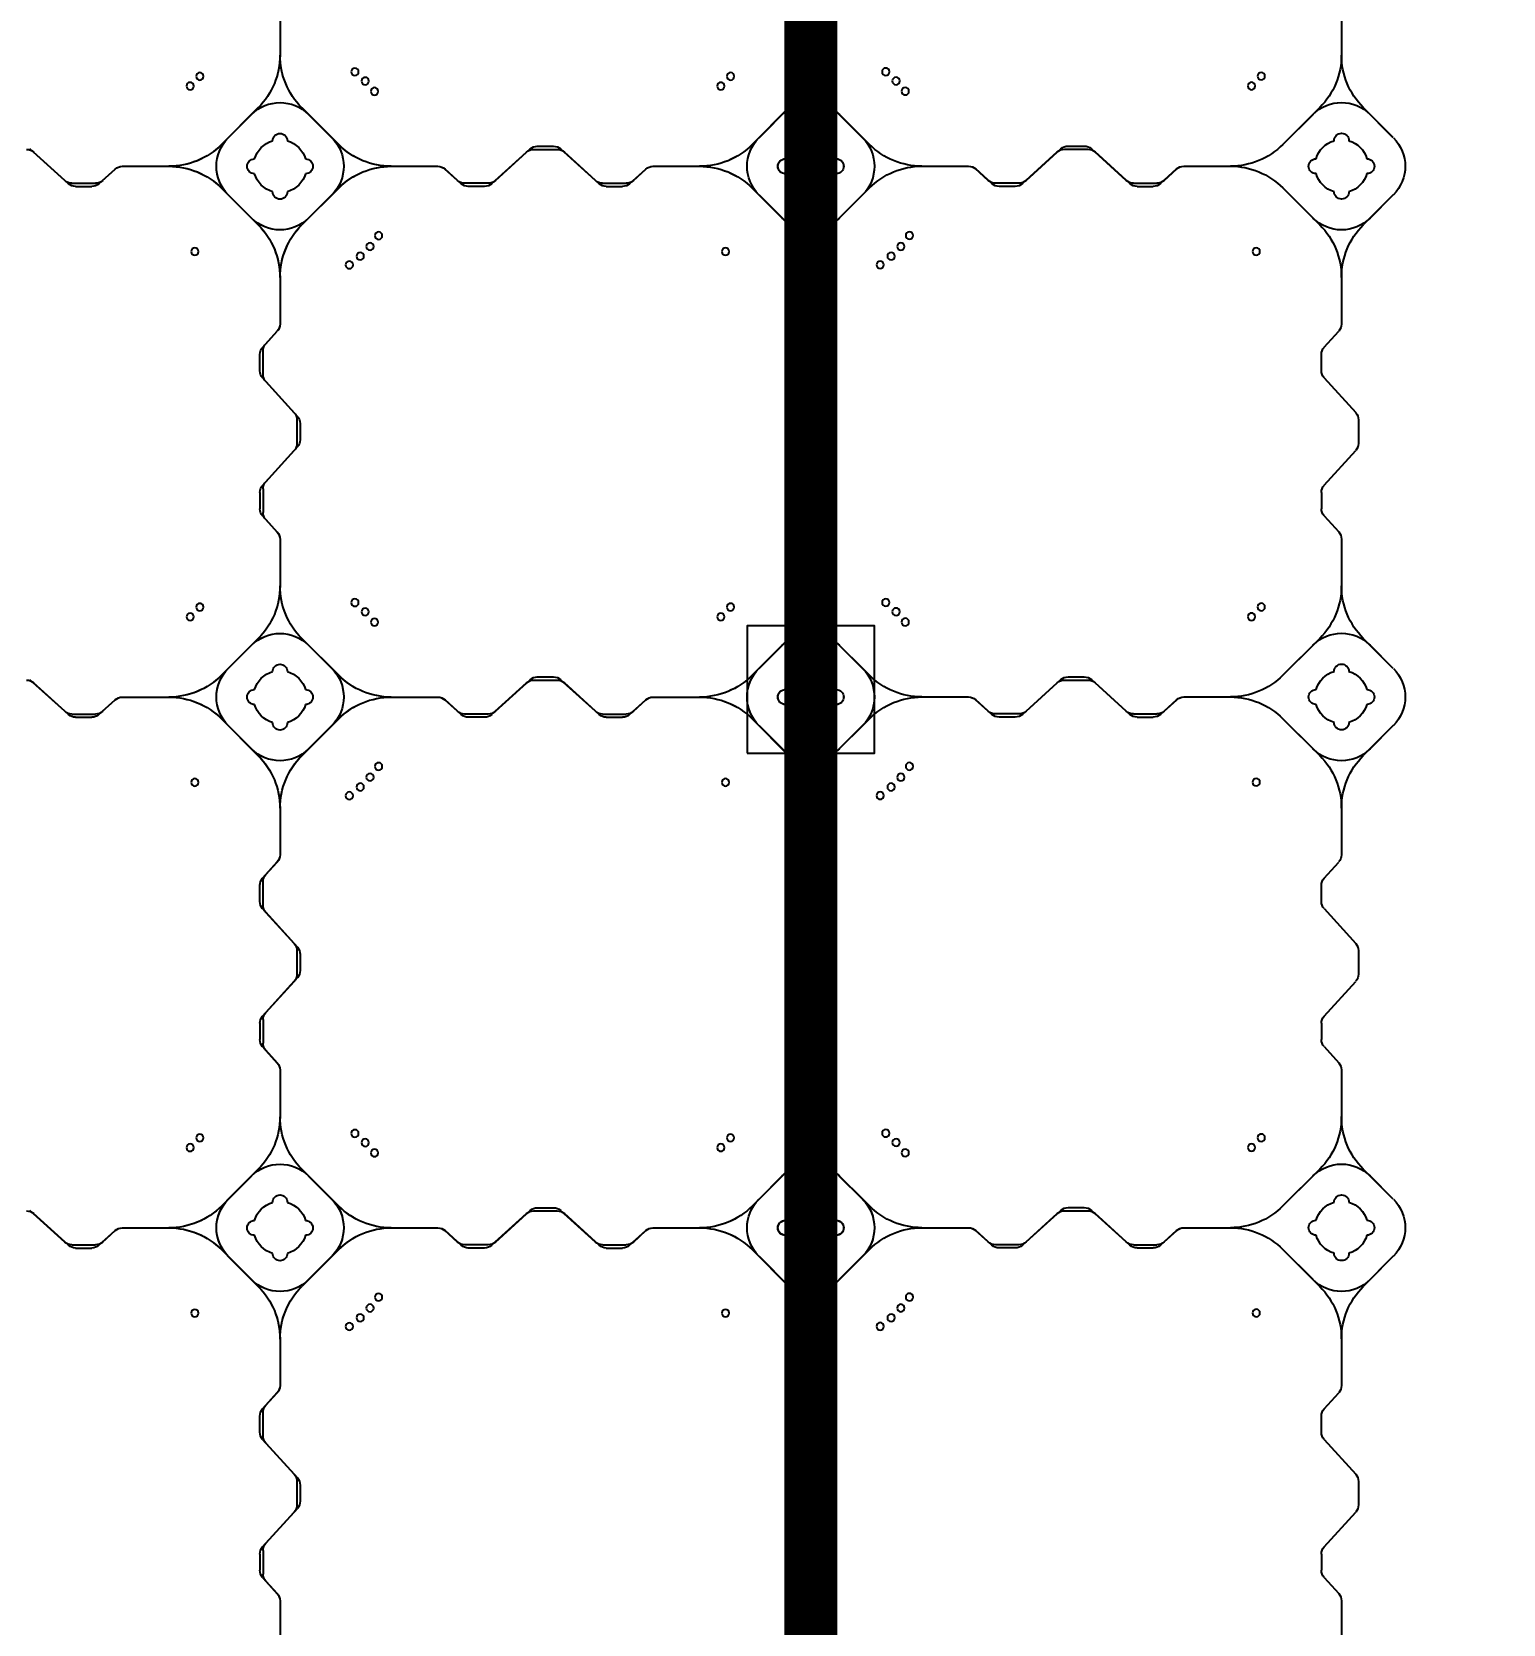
# Model space of a CAD drawing. Header units: millimetres. Extents: x -1612139 to -1260738, y 1141106 to 1536160.
# Drawn here: x -1312753 to -1311367, y 1255438 to 1256938 of the extents above; entities that cross this region are included whole.
import ezdxf

# ---------------------------------------------------------------- set-up
doc = ezdxf.new("R2010")
doc.units = ezdxf.units.MM
doc.header["$LTSCALE"] = 10
doc.layers.get('0').update_dxf_attribs({"linetype": 'CONTINUOUS'})
doc.layers.get('DEFPOINTS').update_dxf_attribs({"linetype": 'CONTINUOUS'})
doc.layers.add('W-FLOAT_BOWL浮筒', color=253, linetype='CONTINUOUS')
doc.styles.add('STANDARD_T3', font='simplex.shx', dxfattribs={"width": 0.7, "bigfont": 'gbcbig.shx'})
doc.dimstyles.new('W&&200', dxfattribs={"dimtxt": 700, "dimasz": 200, "dimexe": 500, "dimexo": 600, "dimgap": 200, "dimtad": 1, "dimdec": 0, "dimzin": 0, "dimdsep": 46, "dimtxsty": 'STANDARD_T3', "dimcen": 0.09, "dimclrd": 1, "dimclre": 1, "dimclrt": 7, "dimazin": 2, "dimtfac": 1, "dimtdec": 0, "dimtix": 1, "dimtmove": 2, "dimatfit": 3, "dimfxl": 100, "dimtolj": 1, "dimtzin": 0, "dimarcsym": 0})

# ---------------------------------------------------------------- blocks, each defined once
blk = doc.blocks.new('蓝色')
at = {"layer": 'W-FLOAT_BOWL浮筒', "color": 5}
for p, q in [((20506.3, 351.6), (20506.3, 395.8)), ((20506.3, 351.8), (20506.3, 395.8)), ((21006.3, 351.6), (21006.3, 395.8)), ((20492.9, 333.2), (20503.7, 345.1)), ((20489.9, 329.7), (20503.7, 344.9)), ((20989.9, 329.7), (21003.7, 344.9)), ((20487.3, 307.7), (20487.3, 323)), ((20490.3, 304.2), (20490.3, 326.5)), ((20987.3, 307.7), (20987.3, 323)), ((20489.9, 301), (20519.7, 268.2)), ((20989.9, 301), (21019.7, 268.2)), ((20492.9, 297.5), (20522.7, 264.7)), ((20522.3, 239.2), (20522.3, 261.5)), ((20525.3, 242.7), (20525.3, 258)), ((21022.3, 239.2), (21022.3, 261.5)), ((20489.9, 199.7), (20519.7, 232.5)), ((20492.9, 203.2), (20522.7, 236)), ((20989.9, 199.7), (21019.7, 232.5)), ((20490.3, 196.5), (20490.3, 174.2)), ((20487.3, 193), (20487.3, 177.7)), ((20987.3, 193), (20987.3, 177.7)), ((20489.9, 171), (20503.7, 155.8)), ((20492.9, 167.5), (20503.7, 155.6)), ((20989.9, 171), (21003.7, 155.8)), ((20506.3, 105.1), (20506.3, 149.1)), ((20506.3, 105.1), (20506.3, 148.9)), ((21006.3, 105.1), (21006.3, 149.1)), ((20451.1, 20.9), (20485.8, 55.6)), ((20479.5, 49.2), (20451.2, 20.9)), ((20457.5, 27.2), (20485.8, 55.5)), ((20457.5, 27.3), (20479.4, 49.2)), ((20561.6, 20.9), (20526.8, 55.6)), ((20555.2, 27.2), (20526.8, 55.5)), ((20533.2, 49.2), (20555.2, 27.3)), ((20533.2, 49.2), (20561.5, 20.9)), ((20951.1, 20.9), (20985.8, 55.6)), ((20979.5, 49.2), (20951.2, 20.9)), ((21055.2, 27.2), (21026.8, 55.5)), ((21033.2, 49.2), (21055.2, 27.3)), ((20307, 16.8), (20274.2, -13)), ((20310.2, 16.4), (20332.5, 16.4)), ((20313.7, 19.4), (20329, 19.4)), ((20335.7, 16.8), (20350.9, 3)), ((20677, 16.8), (20661.8, 3)), ((20702.5, 16.4), (20680.2, 16.4)), ((20699, 19.4), (20683.7, 19.4)), ((20705.7, 16.8), (20738.5, -13)), ((20807, 16.8), (20774.2, -13)), ((20810.2, 16.4), (20832.5, 16.4)), ((20813.7, 19.4), (20829, 19.4)), ((20835.7, 16.8), (20850.9, 3)), ((20303.5, 13.8), (20270.7, -16)), ((20339.2, 13.8), (20351.1, 3)), ((20357.6, 0.4), (20401.6, 0.4)), ((20357.8, 0.4), (20401.6, 0.4)), ((20610.9, 0.4), (20655.1, 0.4)), ((20610.9, 0.4), (20654.9, 0.4)), ((20673.5, 13.8), (20661.6, 3)), ((20709.2, 13.8), (20742, -16)), ((20803.5, 13.8), (20770.7, -16)), ((20839.2, 13.8), (20851.1, 3)), ((20857.6, 0.4), (20901.6, 0.4)), ((20857.8, 0.4), (20901.6, 0.4)), ((20485.8, -54.9), (20451.1, -20.1)), ((20479.5, -48.4), (20451.2, -20.1)), ((20479.4, -48.4), (20457.5, -26.5)), ((20457.5, -26.5), (20485.8, -54.8)), ((20526.8, -54.9), (20561.6, -20.1)), ((20555.2, -26.5), (20526.8, -54.8)), ((20533.2, -48.4), (20561.5, -20.1)), ((20555.2, -26.5), (20533.2, -48.4)), ((20745.2, -15.6), (20767.5, -15.6)), ((20748.7, -18.6), (20764, -18.6)), ((20985.8, -54.9), (20951.1, -20.1)), ((20979.5, -48.4), (20951.2, -20.1)), ((21055.2, -26.5), (21026.8, -54.8)), ((21055.2, -26.5), (21033.2, -48.4)), ((20506.3, -148.4), (20506.3, -104.2)), ((20506.3, -148.2), (20506.3, -104.2)), ((21006.3, -148.4), (21006.3, -104.2)), ((20489.9, -170.3), (20503.7, -155.1)), ((20492.9, -166.8), (20503.7, -154.9)), ((20989.9, -170.3), (21003.7, -155.1)), ((20487.3, -192.3), (20487.3, -177)), ((20490.3, -195.8), (20490.3, -173.5)), ((20987.3, -192.3), (20987.3, -177)), ((20489.9, -199), (20519.7, -231.8)), ((20492.9, -202.5), (20522.7, -235.3)), ((20989.9, -199), (21019.7, -231.8)), ((20522.3, -260.8), (20522.3, -238.5)), ((21022.3, -260.8), (21022.3, -238.5)), ((20525.3, -257.3), (20525.3, -242)), ((20489.9, -300.3), (20519.7, -267.5)), ((20492.9, -296.8), (20522.7, -264)), ((20989.9, -300.3), (21019.7, -267.5)), ((20487.3, -307), (20487.3, -322.3)), ((20490.3, -303.5), (20490.3, -325.8)), ((20987.3, -307), (20987.3, -322.3)), ((20489.9, -329), (20503.7, -344.2)), ((20989.9, -329), (21003.7, -344.2)), ((20492.9, -332.5), (20503.7, -344.4)), ((20506.3, -394.9), (20506.3, -350.9)), ((20506.3, -394.9), (20506.3, -351.1)), ((21006.3, -394.9), (21006.3, -350.9)), ((20451.1, -479.1), (20485.8, -444.4)), ((20457.5, -472.8), (20485.8, -444.5)), ((20561.6, -479.1), (20526.8, -444.4)), ((20555.2, -472.8), (20526.8, -444.5)), ((20951.1, -479.1), (20985.8, -444.4)), ((21055.2, -472.8), (21026.8, -444.5)), ((20479.5, -450.8), (20451.2, -479.1)), ((20457.5, -472.7), (20479.4, -450.8)), ((20533.2, -450.8), (20555.2, -472.7)), ((20533.2, -450.8), (20561.5, -479.1)), ((20979.5, -450.8), (20951.2, -479.1)), ((21033.2, -450.8), (21055.2, -472.7)), ((20303.5, -486.2), (20270.7, -516)), ((20307, -483.2), (20274.2, -513)), ((20310.2, -483.6), (20332.5, -483.6)), ((20313.7, -480.6), (20329, -480.6)), ((20335.7, -483.2), (20350.9, -497)), ((20339.2, -486.2), (20351.1, -497)), ((20673.5, -486.2), (20661.6, -497)), ((20677, -483.2), (20661.8, -497)), ((20702.5, -483.6), (20680.2, -483.6)), ((20699, -480.6), (20683.7, -480.6)), ((20705.7, -483.2), (20738.5, -513)), ((20709.2, -486.2), (20742, -516)), ((20803.5, -486.2), (20770.7, -516)), ((20807, -483.2), (20774.2, -513)), ((20810.2, -483.6), (20832.5, -483.6)), ((20813.7, -480.6), (20829, -480.6)), ((20835.7, -483.2), (20850.9, -497)), ((20839.2, -486.2), (20851.1, -497)), ((20357.6, -499.6), (20401.6, -499.6)), ((20357.8, -499.6), (20401.6, -499.6)), ((20610.9, -499.6), (20655.1, -499.6)), ((20610.9, -499.6), (20654.9, -499.6)), ((20857.6, -499.6), (20901.6, -499.6)), ((20857.8, -499.6), (20901.6, -499.6)), ((20485.8, -554.9), (20451.1, -520.1)), ((20479.5, -548.4), (20451.2, -520.1)), ((20526.8, -554.9), (20561.6, -520.1)), ((20533.2, -548.4), (20561.5, -520.1)), ((20745.2, -515.6), (20767.5, -515.6)), ((20748.7, -518.6), (20764, -518.6)), ((20985.8, -554.9), (20951.1, -520.1)), ((20979.5, -548.4), (20951.2, -520.1)), ((20479.4, -548.4), (20457.5, -526.5)), ((20457.5, -526.5), (20485.8, -554.8)), ((20555.2, -526.5), (20526.8, -554.8)), ((20555.2, -526.5), (20533.2, -548.4)), ((21055.2, -526.5), (21026.8, -554.8)), ((21055.2, -526.5), (21033.2, -548.4)), ((20506.3, -648.4), (20506.3, -604.2)), ((20506.3, -648.2), (20506.3, -604.2)), ((21006.3, -648.4), (21006.3, -604.2)), ((20489.9, -670.3), (20503.7, -655.1)), ((20492.9, -666.8), (20503.7, -654.9)), ((20989.9, -670.3), (21003.7, -655.1)), ((20490.3, -695.8), (20490.3, -673.5)), ((20487.3, -692.3), (20487.3, -677)), ((20987.3, -692.3), (20987.3, -677)), ((20489.9, -699), (20519.7, -731.8)), ((20492.9, -702.5), (20522.7, -735.3)), ((20989.9, -699), (21019.7, -731.8)), ((20522.3, -760.8), (20522.3, -738.5)), ((20525.3, -757.3), (20525.3, -742)), ((21022.3, -760.8), (21022.3, -738.5)), ((20492.9, -796.8), (20522.7, -764)), ((20489.9, -800.3), (20519.7, -767.5)), ((20989.9, -800.3), (21019.7, -767.5)), ((20487.3, -807), (20487.3, -822.3)), ((20490.3, -803.5), (20490.3, -825.8)), ((20987.3, -807), (20987.3, -822.3)), ((20489.9, -829), (20503.7, -844.2)), ((20492.9, -832.5), (20503.7, -844.4)), ((20989.9, -829), (21003.7, -844.2)), ((20506.3, -894.9), (20506.3, -850.9)), ((20506.3, -894.9), (20506.3, -851.1)), ((21006.3, -894.9), (21006.3, -850.9)), ((20451.1, -979.1), (20485.8, -944.4)), ((20457.5, -972.8), (20485.8, -944.5)), ((20561.6, -979.1), (20526.8, -944.4)), ((20555.2, -972.8), (20526.8, -944.5)), ((20951.1, -979.1), (20985.8, -944.4)), ((21055.2, -972.8), (21026.8, -944.5)), ((20479.5, -950.8), (20451.2, -979.1)), ((20457.5, -972.7), (20479.4, -950.8)), ((20533.2, -950.8), (20555.2, -972.7)), ((20533.2, -950.8), (20561.5, -979.1)), ((20979.5, -950.8), (20951.2, -979.1)), ((21033.2, -950.8), (21055.2, -972.7)), ((20303.5, -986.2), (20270.7, -1016)), ((20307, -983.2), (20274.2, -1013)), ((20310.2, -983.6), (20332.5, -983.6)), ((20313.7, -980.6), (20329, -980.6)), ((20335.7, -983.2), (20350.9, -997)), ((20339.2, -986.2), (20351.1, -997)), ((20673.5, -986.2), (20661.6, -997)), ((20677, -983.2), (20661.8, -997)), ((20702.5, -983.6), (20680.2, -983.6)), ((20699, -980.6), (20683.7, -980.6)), ((20705.7, -983.2), (20738.5, -1013)), ((20709.2, -986.2), (20742, -1016)), ((20803.5, -986.2), (20770.7, -1016)), ((20807, -983.2), (20774.2, -1013)), ((20810.2, -983.6), (20832.5, -983.6)), ((20813.7, -980.6), (20829, -980.6)), ((20835.7, -983.2), (20850.9, -997)), ((20839.2, -986.2), (20851.1, -997)), ((20357.6, -999.6), (20401.6, -999.6)), ((20357.8, -999.6), (20401.6, -999.6)), ((20610.9, -999.6), (20655.1, -999.6)), ((20610.9, -999.6), (20654.9, -999.6)), ((20857.6, -999.6), (20901.6, -999.6)), ((20857.8, -999.6), (20901.6, -999.6)), ((20745.2, -1015.6), (20767.5, -1015.6)), ((20748.7, -1018.6), (20764, -1018.6)), ((20485.8, -1054.9), (20451.1, -1020.1)), ((20479.5, -1048.4), (20451.2, -1020.1)), ((20479.4, -1048.4), (20457.5, -1026.5)), ((20457.5, -1026.5), (20485.8, -1054.8)), ((20526.8, -1054.9), (20561.6, -1020.1)), ((20555.2, -1026.5), (20526.8, -1054.8)), ((20533.2, -1048.4), (20561.5, -1020.1)), ((20555.2, -1026.5), (20533.2, -1048.4)), ((20985.8, -1054.9), (20951.1, -1020.1)), ((20979.5, -1048.4), (20951.2, -1020.1)), ((21055.2, -1026.5), (21026.8, -1054.8)), ((21055.2, -1026.5), (21033.2, -1048.4)), ((20506.3, -1148.4), (20506.3, -1104.2)), ((20506.3, -1148.2), (20506.3, -1104.2)), ((21006.3, -1148.4), (21006.3, -1104.2))]:
    blk.add_line(p, q, dxfattribs=at)
for centre in [(20571.6, 93.3), (20426, 80.7), (20581.9, 85.1), (20591.1, 75.9), (20926, 80.7), (20599.2, 65.7), (20421.6, -75.2), (20595.3, -70.2), (20921.6, -75.2), (20430.8, -84.4), (20576.9, -88.6), (20586.6, -79.9), (20930.8, -84.4), (20571.6, -406.7), (20426, -419.3), (20581.9, -414.9), (20926, -419.3), (20591.1, -424.1), (20599.2, -434.3), (20595.3, -570.2), (20421.6, -575.2), (20430.8, -584.4), (20586.6, -579.9), (20921.6, -575.2), (20930.8, -584.4), (20576.9, -588.6), (20571.6, -906.7), (20581.9, -914.9), (20426, -919.3), (20591.1, -924.1), (20926, -919.3), (20599.2, -934.3), (20421.6, -1075.2), (20586.6, -1079.9), (20595.3, -1070.2), (20921.6, -1075.2), (20430.8, -1084.4), (20576.9, -1088.6), (20930.8, -1084.4)]:
    blk.add_circle(centre, 3.5, dxfattribs=at)
for centre, radius, start, end in [((20496.3, 351.8), 10, 317.7263, 0), ((20496.3, 351.6), 10, 317.7263, 0), ((20996.3, 351.6), 10, 317.7263, 0), ((20500.3, 326.5), 10, 137.7263, 180), ((20497.3, 323), 10, 137.7263, 180), ((20997.3, 323), 10, 137.7263, 180), ((20497.3, 307.7), 10, 180, 222.2737), ((20500.3, 304.2), 10, 180, 222.2737), ((20997.3, 307.7), 10, 180, 222.2737), ((20512.3, 261.5), 10, 0, 42.2737), ((20515.3, 258), 10, 0, 42.2737), ((21012.3, 261.5), 10, 0, 42.2737), ((20515.3, 242.7), 10, 317.7263, 0), ((20512.3, 239.2), 10, 317.7263, 0), ((21012.3, 239.2), 10, 317.7263, 0), ((20497.3, 193), 10, 137.7263, 180), ((20500.3, 196.5), 10, 137.7263, 180), ((20997.3, 193), 10, 137.7263, 180), ((20497.3, 177.7), 10, 180, 222.2737), ((20500.3, 174.2), 10, 180, 222.2737), ((20997.3, 177.7), 10, 180, 222.2737), ((20496.3, 149.1), 10, 0, 42.2737), ((20496.3, 148.9), 10, 0, 42.2737), ((20996.3, 149.1), 10, 0, 42.2737), ((20436.3, 105.1), 70, 315, 0), ((20436.3, 105), 70, 315, 0), ((20576.3, 105.1), 70, 180, 225), ((20576.3, 105), 70, 180, 225), ((20936.3, 105.1), 70, 315, 0), ((21076.3, 105), 70, 180, 225), ((20506.3, 22.3), 38, 45, 135), ((20506.4, 22.3), 38, 45, 135), ((21006.4, 22.3), 38, 45, 135), ((20506.3, 24.4), 7, 0, 180), ((20506.3, 24.4), 7, 0, 180), ((20506.3, 24.4), 7, 0, 180), ((20506.3, 24.4), 7, 0, 180), ((21006.3, 24.4), 7, 0, 180), ((21006.3, 24.4), 7, 0, 180), ((20310.2, 6.4), 10, 90, 132.2737), ((20313.7, 9.4), 10, 90, 132.2737), ((20329, 9.4), 10, 47.7263, 90), ((20332.5, 6.4), 10, 47.7263, 90), ((20401.6, 70.4), 70, 270, 315), ((20401.7, 70.4), 70, 270, 315), ((20484.4, 0.4), 38, 135, 225), ((20484.4, 0.3), 38, 135, 225), ((20506.3, 0.4), 25, 106.2602, 163.7398), ((20506.3, 0.4), 25, 106.2602, 163.7398), ((20506.3, 0.4), 25, 106.2602, 163.7398), ((20506.3, 0.4), 25, 106.2602, 163.7398), ((20506.3, 0.4), 25, 16.2602, 73.7398), ((20506.3, 0.4), 25, 16.2602, 73.7398), ((20506.3, 0.4), 25, 16.2602, 73.7398), ((20506.3, 0.4), 25, 16.2602, 73.7398), ((20528.3, 0.4), 38, 315, 45), ((20528.3, 0.3), 38, 315, 45), ((20611, 70.4), 70, 225, 270), ((20611.1, 70.4), 70, 225, 270), ((20680.2, 6.4), 10, 90, 132.2737), ((20683.7, 9.4), 10, 90, 132.2737), ((20699, 9.4), 10, 47.7263, 90), ((20702.5, 6.4), 10, 47.7263, 90), ((20810.2, 6.4), 10, 90, 132.2737), ((20813.7, 9.4), 10, 90, 132.2737), ((20829, 9.4), 10, 47.7263, 90), ((20832.5, 6.4), 10, 47.7263, 90), ((20901.6, 70.4), 70, 270, 315), ((20901.7, 70.4), 70, 270, 315), ((21006.3, 0.4), 25, 106.2602, 163.7398), ((21006.3, 0.4), 25, 106.2602, 163.7398), ((21006.3, 0.4), 25, 16.2602, 73.7398), ((21006.3, 0.4), 25, 16.2602, 73.7398), ((21028.3, 0.4), 38, 315, 45), ((21028.3, 0.3), 38, 315, 45), ((20357.6, 10.4), 10, 227.7263, 270), ((20357.8, 10.4), 10, 227.7263, 270), ((20401.6, -69.6), 70, 45, 90), ((20401.7, -69.6), 70, 45, 90), ((20482.3, 0.4), 7, 90, 270), ((20482.3, 0.4), 7, 90, 270), ((20482.3, 0.4), 7, 90, 270), ((20482.3, 0.4), 7, 90, 270), ((20530.3, 0.4), 7, 270, 90), ((20530.3, 0.4), 7, 270, 90), ((20530.3, 0.4), 7, 270, 90), ((20530.3, 0.4), 7, 270, 90), ((20611, -69.6), 70, 90, 135), ((20611.1, -69.6), 70, 90, 135), ((20654.9, 10.4), 10, 270, 312.2737), ((20655.1, 10.4), 10, 270, 312.2737), ((20857.6, 10.4), 10, 227.7263, 270), ((20857.8, 10.4), 10, 227.7263, 270), ((20901.6, -69.6), 70, 45, 90), ((20901.7, -69.6), 70, 45, 90), ((20982.3, 0.4), 7, 90, 270), ((20982.3, 0.4), 7, 90, 270), ((21030.3, 0.4), 7, 270, 90), ((21030.3, 0.4), 7, 270, 90), ((20267.5, -5.6), 10, 270, 312.2737), ((20506.3, 0.4), 25, 196.2602, 253.7398), ((20506.3, 0.4), 25, 196.2602, 253.7398), ((20506.3, 0.4), 25, 196.2602, 253.7398), ((20506.3, 0.4), 25, 196.2602, 253.7398), ((20506.3, 0.4), 25, 286.2602, 343.7398), ((20506.3, 0.4), 25, 286.2602, 343.7398), ((20506.3, 0.4), 25, 286.2602, 343.7398), ((20506.3, 0.4), 25, 286.2602, 343.7398), ((20745.2, -5.6), 10, 227.7263, 270), ((20767.5, -5.6), 10, 270, 312.2737), ((21006.3, 0.4), 25, 196.2602, 253.7398), ((21006.3, 0.4), 25, 196.2602, 253.7398), ((21006.3, 0.4), 25, 286.2602, 343.7398), ((21006.3, 0.4), 25, 286.2602, 343.7398), ((20506.3, -23.6), 7, 180, 0), ((20506.3, -23.6), 7, 180, 0), ((20506.3, -23.6), 7, 180, 0), ((20506.3, -23.6), 7, 180, 0), ((20748.7, -8.6), 10, 227.7263, 270), ((20764, -8.6), 10, 270, 312.2737), ((21006.3, -23.6), 7, 180, 0), ((21006.3, -23.6), 7, 180, 0), ((20506.3, -21.6), 38, 225, 315), ((20506.4, -21.6), 38, 225, 315), ((20436.3, -104.3), 70, 0, 45), ((20436.3, -104.3), 70, 0, 45), ((20576.3, -104.3), 70, 135, 180), ((20576.3, -104.3), 70, 135, 180), ((21006.4, -21.6), 38, 225, 315), ((20936.3, -104.3), 70, 0, 45), ((21076.3, -104.3), 70, 135, 180), ((20496.3, -148.2), 10, 317.7263, 0), ((20496.3, -148.4), 10, 317.7263, 0), ((20996.3, -148.4), 10, 317.7263, 0), ((20497.3, -177), 10, 137.7263, 180), ((20500.3, -173.5), 10, 137.7263, 180), ((20997.3, -177), 10, 137.7263, 180), ((20497.3, -192.3), 10, 180, 222.2737), ((20997.3, -192.3), 10, 180, 222.2737), ((20500.3, -195.8), 10, 180, 222.2737), ((20512.3, -238.5), 10, 0, 42.2737), ((20515.3, -242), 10, 0, 42.2737), ((21012.3, -238.5), 10, 0, 42.2737), ((20512.3, -260.8), 10, 317.7263, 0), ((20515.3, -257.3), 10, 317.7263, 0), ((21012.3, -260.8), 10, 317.7263, 0), ((20500.3, -303.5), 10, 137.7263, 180), ((20497.3, -307), 10, 137.7263, 180), ((20997.3, -307), 10, 137.7263, 180), ((20497.3, -322.3), 10, 180, 222.2737), ((20500.3, -325.8), 10, 180, 222.2737), ((20997.3, -322.3), 10, 180, 222.2737), ((20496.3, -350.9), 10, 0, 42.2737), ((20496.3, -351.1), 10, 0, 42.2737), ((20996.3, -350.9), 10, 0, 42.2737), ((20436.3, -394.9), 70, 315, 0), ((20436.3, -395), 70, 315, 0), ((20576.3, -394.9), 70, 180, 225), ((20576.3, -395), 70, 180, 225), ((20936.3, -394.9), 70, 315, 0), ((21076.3, -395), 70, 180, 225), ((20506.3, -477.7), 38, 45, 135), ((20506.4, -477.7), 38, 45, 135), ((21006.4, -477.7), 38, 45, 135), ((20401.6, -429.6), 70, 270, 315), ((20401.7, -429.6), 70, 270, 315), ((20484.4, -499.6), 38, 135, 225), ((20484.4, -499.7), 38, 135, 225), ((20506.3, -499.6), 25, 106.2602, 163.7398), ((20506.3, -499.6), 25, 106.2602, 163.7398), ((20506.3, -499.6), 25, 106.2602, 163.7398), ((20506.3, -499.6), 25, 106.2602, 163.7398), ((20506.3, -475.6), 7, 0, 180), ((20506.3, -475.6), 7, 0, 180), ((20506.3, -475.6), 7, 0, 180), ((20506.3, -475.6), 7, 0, 180), ((20506.3, -499.6), 25, 16.2602, 73.7398), ((20506.3, -499.6), 25, 16.2602, 73.7398), ((20506.3, -499.6), 25, 16.2602, 73.7398), ((20506.3, -499.6), 25, 16.2602, 73.7398), ((20528.3, -499.6), 38, 315, 45), ((20528.3, -499.7), 38, 315, 45), ((20611, -429.6), 70, 225, 270), ((20611.1, -429.6), 70, 225, 270), ((20901.6, -429.6), 70, 270, 315), ((20901.7, -429.6), 70, 270, 315), ((21006.3, -499.6), 25, 106.2602, 163.7398), ((21006.3, -499.6), 25, 106.2602, 163.7398), ((21006.3, -475.6), 7, 0, 180), ((21006.3, -475.6), 7, 0, 180), ((21006.3, -499.6), 25, 16.2602, 73.7398), ((21006.3, -499.6), 25, 16.2602, 73.7398), ((21028.3, -499.6), 38, 315, 45), ((21028.3, -499.7), 38, 315, 45), ((20310.2, -493.6), 10, 90, 132.2737), ((20313.7, -490.6), 10, 90, 132.2737), ((20329, -490.6), 10, 47.7263, 90), ((20332.5, -493.6), 10, 47.7263, 90), ((20482.3, -499.6), 7, 90, 270), ((20482.3, -499.6), 7, 90, 270), ((20482.3, -499.6), 7, 90, 270), ((20482.3, -499.6), 7, 90, 270), ((20530.3, -499.6), 7, 270, 90), ((20530.3, -499.6), 7, 270, 90), ((20530.3, -499.6), 7, 270, 90), ((20530.3, -499.6), 7, 270, 90), ((20680.2, -493.6), 10, 90, 132.2737), ((20683.7, -490.6), 10, 90, 132.2737), ((20699, -490.6), 10, 47.7263, 90), ((20702.5, -493.6), 10, 47.7263, 90), ((20810.2, -493.6), 10, 90, 132.2737), ((20813.7, -490.6), 10, 90, 132.2737), ((20829, -490.6), 10, 47.7263, 90), ((20832.5, -493.6), 10, 47.7263, 90), ((20982.3, -499.6), 7, 90, 270), ((20982.3, -499.6), 7, 90, 270), ((21030.3, -499.6), 7, 270, 90), ((21030.3, -499.6), 7, 270, 90), ((20357.6, -489.6), 10, 227.7263, 270), ((20357.8, -489.6), 10, 227.7263, 270), ((20401.6, -569.6), 70, 45, 90), ((20401.7, -569.6), 70, 45, 90), ((20506.3, -499.6), 25, 196.2602, 253.7398), ((20506.3, -499.6), 25, 196.2602, 253.7398), ((20506.3, -499.6), 25, 196.2602, 253.7398), ((20506.3, -499.6), 25, 196.2602, 253.7398), ((20506.3, -499.6), 25, 286.2602, 343.7398), ((20506.3, -499.6), 25, 286.2602, 343.7398), ((20506.3, -499.6), 25, 286.2602, 343.7398), ((20506.3, -499.6), 25, 286.2602, 343.7398), ((20611, -569.6), 70, 90, 135), ((20611.1, -569.6), 70, 90, 135), ((20654.9, -489.6), 10, 270, 312.2737), ((20655.1, -489.6), 10, 270, 312.2737), ((20857.6, -489.6), 10, 227.7263, 270), ((20857.8, -489.6), 10, 227.7263, 270), ((20901.6, -569.6), 70, 45, 90), ((20901.7, -569.6), 70, 45, 90), ((21006.3, -499.6), 25, 196.2602, 253.7398), ((21006.3, -499.6), 25, 196.2602, 253.7398), ((21006.3, -499.6), 25, 286.2602, 343.7398), ((21006.3, -499.6), 25, 286.2602, 343.7398), ((20267.5, -505.6), 10, 270, 312.2737), ((20506.3, -523.6), 7, 180, 0), ((20506.3, -523.6), 7, 180, 0), ((20506.3, -523.6), 7, 180, 0), ((20506.3, -523.6), 7, 180, 0), ((20745.2, -505.6), 10, 227.7263, 270), ((20748.7, -508.6), 10, 227.7263, 270), ((20764, -508.6), 10, 270, 312.2737), ((20767.5, -505.6), 10, 270, 312.2737), ((21006.3, -523.6), 7, 180, 0), ((21006.3, -523.6), 7, 180, 0), ((20506.3, -521.6), 38, 225, 315), ((20506.4, -521.6), 38, 225, 315), ((20436.3, -604.3), 70, 0, 45), ((20436.3, -604.3), 70, 0, 45), ((20576.3, -604.3), 70, 135, 180), ((20576.3, -604.3), 70, 135, 180), ((21006.4, -521.6), 38, 225, 315), ((20936.3, -604.3), 70, 0, 45), ((21076.3, -604.3), 70, 135, 180), ((20496.3, -648.2), 10, 317.7263, 0), ((20496.3, -648.4), 10, 317.7263, 0), ((20996.3, -648.4), 10, 317.7263, 0), ((20497.3, -677), 10, 137.7263, 180), ((20500.3, -673.5), 10, 137.7263, 180), ((20997.3, -677), 10, 137.7263, 180), ((20497.3, -692.3), 10, 180, 222.2737), ((20500.3, -695.8), 10, 180, 222.2737), ((20997.3, -692.3), 10, 180, 222.2737), ((20512.3, -738.5), 10, 0, 42.2737), ((21012.3, -738.5), 10, 0, 42.2737), ((20515.3, -742), 10, 0, 42.2737), ((20512.3, -760.8), 10, 317.7263, 0), ((20515.3, -757.3), 10, 317.7263, 0), ((21012.3, -760.8), 10, 317.7263, 0), ((20497.3, -807), 10, 137.7263, 180), ((20500.3, -803.5), 10, 137.7263, 180), ((20997.3, -807), 10, 137.7263, 180), ((20497.3, -822.3), 10, 180, 222.2737), ((20997.3, -822.3), 10, 180, 222.2737), ((20500.3, -825.8), 10, 180, 222.2737), ((20496.3, -850.9), 10, 0, 42.2737), ((20496.3, -851.1), 10, 0, 42.2737), ((20996.3, -850.9), 10, 0, 42.2737), ((20436.3, -894.9), 70, 315, 0), ((20436.3, -895), 70, 315, 0), ((20576.3, -894.9), 70, 180, 225), ((20576.3, -895), 70, 180, 225), ((20936.3, -894.9), 70, 315, 0), ((21076.3, -895), 70, 180, 225), ((20506.3, -977.7), 38, 45, 135), ((20506.4, -977.7), 38, 45, 135), ((21006.4, -977.7), 38, 45, 135), ((20484.4, -999.6), 38, 135, 225), ((20484.4, -999.7), 38, 135, 225), ((20506.3, -975.6), 7, 0, 180), ((20506.3, -975.6), 7, 0, 180), ((20506.3, -975.6), 7, 0, 180), ((20506.3, -975.6), 7, 0, 180), ((20528.3, -999.6), 38, 315, 45), ((20528.3, -999.7), 38, 315, 45), ((21006.3, -975.6), 7, 0, 180), ((21006.3, -975.6), 7, 0, 180), ((21028.3, -999.6), 38, 315, 45), ((21028.3, -999.7), 38, 315, 45), ((20310.2, -993.6), 10, 90, 132.2737), ((20313.7, -990.6), 10, 90, 132.2737), ((20329, -990.6), 10, 47.7263, 90), ((20332.5, -993.6), 10, 47.7263, 90), ((20401.6, -929.6), 70, 270, 315), ((20401.7, -929.6), 70, 270, 315), ((20506.3, -999.6), 25, 106.2602, 163.7398), ((20506.3, -999.6), 25, 106.2602, 163.7398), ((20506.3, -999.6), 25, 106.2602, 163.7398), ((20506.3, -999.6), 25, 106.2602, 163.7398), ((20506.3, -999.6), 25, 16.2602, 73.7398), ((20506.3, -999.6), 25, 16.2602, 73.7398), ((20506.3, -999.6), 25, 16.2602, 73.7398), ((20506.3, -999.6), 25, 16.2602, 73.7398), ((20611, -929.6), 70, 225, 270), ((20611.1, -929.6), 70, 225, 270), ((20680.2, -993.6), 10, 90, 132.2737), ((20683.7, -990.6), 10, 90, 132.2737), ((20699, -990.6), 10, 47.7263, 90), ((20702.5, -993.6), 10, 47.7263, 90), ((20810.2, -993.6), 10, 90, 132.2737), ((20813.7, -990.6), 10, 90, 132.2737), ((20829, -990.6), 10, 47.7263, 90), ((20832.5, -993.6), 10, 47.7263, 90), ((20901.6, -929.6), 70, 270, 315), ((20901.7, -929.6), 70, 270, 315), ((21006.3, -999.6), 25, 106.2602, 163.7398), ((21006.3, -999.6), 25, 106.2602, 163.7398), ((21006.3, -999.6), 25, 16.2602, 73.7398), ((21006.3, -999.6), 25, 16.2602, 73.7398), ((20357.6, -989.6), 10, 227.7263, 270), ((20357.8, -989.6), 10, 227.7263, 270), ((20401.6, -1069.6), 70, 45, 90), ((20401.7, -1069.6), 70, 45, 90), ((20482.3, -999.6), 7, 90, 270), ((20482.3, -999.6), 7, 90, 270), ((20482.3, -999.6), 7, 90, 270), ((20482.3, -999.6), 7, 90, 270), ((20530.3, -999.6), 7, 270, 90), ((20530.3, -999.6), 7, 270, 90), ((20530.3, -999.6), 7, 270, 90), ((20530.3, -999.6), 7, 270, 90), ((20611, -1069.6), 70, 90, 135), ((20611.1, -1069.6), 70, 90, 135), ((20654.9, -989.6), 10, 270, 312.2737), ((20655.1, -989.6), 10, 270, 312.2737), ((20857.6, -989.6), 10, 227.7263, 270), ((20857.8, -989.6), 10, 227.7263, 270), ((20901.6, -1069.6), 70, 45, 90), ((20901.7, -1069.6), 70, 45, 90), ((20982.3, -999.6), 7, 90, 270), ((20982.3, -999.6), 7, 90, 270), ((21030.3, -999.6), 7, 270, 90), ((21030.3, -999.6), 7, 270, 90), ((20267.5, -1005.6), 10, 270, 312.2737), ((20506.3, -999.6), 25, 196.2602, 253.7398), ((20506.3, -999.6), 25, 196.2602, 253.7398), ((20506.3, -999.6), 25, 196.2602, 253.7398), ((20506.3, -999.6), 25, 196.2602, 253.7398), ((20506.3, -999.6), 25, 286.2602, 343.7398), ((20506.3, -999.6), 25, 286.2602, 343.7398), ((20506.3, -999.6), 25, 286.2602, 343.7398), ((20506.3, -999.6), 25, 286.2602, 343.7398), ((20745.2, -1005.6), 10, 227.7263, 270), ((20748.7, -1008.6), 10, 227.7263, 270), ((20764, -1008.6), 10, 270, 312.2737), ((20767.5, -1005.6), 10, 270, 312.2737), ((21006.3, -999.6), 25, 196.2602, 253.7398), ((21006.3, -999.6), 25, 196.2602, 253.7398), ((21006.3, -999.6), 25, 286.2602, 343.7398), ((21006.3, -999.6), 25, 286.2602, 343.7398), ((20506.3, -1023.6), 7, 180, 0), ((20506.3, -1023.6), 7, 180, 0), ((20506.3, -1023.6), 7, 180, 0), ((20506.3, -1023.6), 7, 180, 0), ((21006.3, -1023.6), 7, 180, 0), ((21006.3, -1023.6), 7, 180, 0), ((20506.3, -1021.6), 38, 225, 315), ((20506.4, -1021.6), 38, 225, 315), ((21006.4, -1021.6), 38, 225, 315), ((20436.3, -1104.3), 70, 0, 45), ((20436.3, -1104.3), 70, 0, 45), ((20576.3, -1104.3), 70, 135, 180), ((20576.3, -1104.3), 70, 135, 180), ((20936.3, -1104.3), 70, 0, 45), ((21076.3, -1104.3), 70, 135, 180)]:
    blk.add_arc(centre, radius, start, end, dxfattribs=at)
blk = doc.blocks.new('橙色')
at = {"layer": 'W-FLOAT_BOWL浮筒', "color": 30}
for p, q in [((21500, 851.5), (21500, 895.4)), ((22000, 851.3), (22000, 895.4)), ((21486.6, 832.9), (21497.4, 844.7)), ((21983.6, 829.4), (21997.4, 844.5)), ((21484, 803.9), (21484, 826.1)), ((21981, 807.4), (21981, 822.6)), ((21486.6, 797.1), (21516.4, 764.4)), ((21983.6, 800.6), (22013.4, 767.9)), ((21519, 742.4), (21519, 757.6)), ((22016, 738.9), (22016, 761.1)), ((21486.6, 702.9), (21516.4, 735.6)), ((21983.6, 699.4), (22013.4, 732.1)), ((21484, 696.1), (21484, 673.9)), ((21981, 692.6), (21981, 677.4)), ((21486.6, 667.1), (21497.4, 655.3)), ((21983.6, 670.6), (21997.4, 655.5)), ((21500, 604.7), (21500, 648.5)), ((22000, 604.7), (22000, 648.7)), ((21451.2, 526.8), (21479.5, 555.2)), ((21555.2, 520.5), (21520.5, 555.2)), ((21944.8, 520.5), (21979.5, 555.2)), ((22048.8, 526.8), (22020.5, 555.2)), ((21451.2, 526.9), (21473.1, 548.8)), ((21526.8, 548.8), (21555.2, 520.5)), ((21973.2, 548.8), (21944.8, 520.5)), ((22026.9, 548.8), (22048.8, 526.9)), ((21667.1, 513.4), (21655.3, 502.6)), ((21670.6, 516.4), (21655.5, 502.6)), ((21696.1, 516), (21673.9, 516)), ((21692.6, 519), (21677.4, 519)), ((21699.4, 516.4), (21732.1, 486.6)), ((21702.9, 513.4), (21735.6, 483.6)), ((21797.1, 513.4), (21764.4, 483.6)), ((21800.6, 516.4), (21767.9, 486.6)), ((21803.9, 516), (21826.1, 516)), ((21807.4, 519), (21822.6, 519)), ((21829.4, 516.4), (21844.5, 502.6)), ((21832.9, 513.4), (21844.7, 502.6)), ((21604.6, 500), (21648.7, 500)), ((21604.6, 500), (21648.5, 500)), ((21851.3, 500), (21895.3, 500)), ((21851.5, 500), (21895.3, 500)), ((21738.9, 484), (21761.1, 484)), ((21742.4, 481), (21757.6, 481)), ((21451.2, 473.2), (21479.5, 444.8)), ((21473.1, 451.2), (21451.2, 473.1)), ((21520.5, 444.8), (21555.2, 479.5)), ((21526.8, 451.2), (21555.2, 479.5)), ((21973.2, 451.2), (21944.8, 479.5)), ((21979.5, 444.8), (21944.8, 479.5)), ((22048.8, 473.2), (22020.5, 444.8)), ((22048.8, 473.1), (22026.9, 451.2)), ((21500, 351.5), (21500, 395.4)), ((22000, 351.3), (22000, 395.4)), ((21486.6, 332.9), (21497.4, 344.7)), ((21983.6, 329.4), (21997.4, 344.5)), ((21484, 303.9), (21484, 326.1)), ((21981, 307.4), (21981, 322.6)), ((21983.6, 300.6), (22013.4, 267.9)), ((21486.6, 297.1), (21516.4, 264.4)), ((21519, 242.4), (21519, 257.6)), ((22016, 238.9), (22016, 261.1)), ((21486.6, 202.9), (21516.4, 235.6)), ((21983.6, 199.4), (22013.4, 232.1)), ((21484, 196.1), (21484, 173.9)), ((21981, 192.6), (21981, 177.4)), ((21486.6, 167.1), (21497.4, 155.3)), ((21983.6, 170.6), (21997.4, 155.5)), ((21500, 104.7), (21500, 148.5)), ((22000, 104.7), (22000, 148.7)), ((21451.2, 26.8), (21479.5, 55.2)), ((21451.2, 26.9), (21473.1, 48.8)), ((21555.2, 20.5), (21520.5, 55.2)), ((21526.8, 48.8), (21555.2, 20.5)), ((21944.8, 20.5), (21979.5, 55.2)), ((21973.2, 48.8), (21944.8, 20.5)), ((22048.8, 26.8), (22020.5, 55.2)), ((22026.9, 48.8), (22048.8, 26.9)), ((21670.6, 16.4), (21655.5, 2.6)), ((21696.1, 16), (21673.9, 16)), ((21692.6, 19), (21677.4, 19)), ((21699.4, 16.4), (21732.1, -13.4)), ((21800.6, 16.4), (21767.9, -13.4)), ((21803.9, 16), (21826.1, 16)), ((21807.4, 19), (21822.6, 19)), ((21829.4, 16.4), (21844.5, 2.6)), ((21604.6, 0), (21648.7, 0)), ((21604.6, 0), (21648.5, 0)), ((21667.1, 13.4), (21655.3, 2.6)), ((21702.9, 13.4), (21735.6, -16.4)), ((21797.1, 13.4), (21764.4, -16.4)), ((21832.9, 13.4), (21844.7, 2.6)), ((21851.3, 0), (21895.3, 0)), ((21851.5, 0), (21895.3, 0)), ((21451.2, -26.8), (21479.5, -55.2)), ((21473.1, -48.8), (21451.2, -26.9)), ((21520.5, -55.2), (21555.2, -20.5)), ((21526.8, -48.8), (21555.2, -20.5)), ((21738.9, -16), (21761.1, -16)), ((21742.4, -19), (21757.6, -19)), ((21973.2, -48.8), (21944.8, -20.5)), ((21979.5, -55.2), (21944.8, -20.5)), ((22048.8, -26.8), (22020.5, -55.2)), ((22048.8, -26.9), (22026.9, -48.8)), ((21500, -148.5), (21500, -104.6)), ((22000, -148.7), (22000, -104.6)), ((21486.6, -167.1), (21497.4, -155.3)), ((21983.6, -170.6), (21997.4, -155.5)), ((21484, -196.1), (21484, -173.9)), ((21981, -192.6), (21981, -177.4)), ((21486.6, -202.9), (21516.4, -235.6)), ((21983.6, -199.4), (22013.4, -232.1)), ((22016, -261.1), (22016, -238.9)), ((21519, -257.6), (21519, -242.4)), ((21486.6, -297.1), (21516.4, -264.4)), ((21983.6, -300.6), (22013.4, -267.9)), ((21484, -303.9), (21484, -326.1)), ((21981, -307.4), (21981, -322.6)), ((21983.6, -329.4), (21997.4, -344.5)), ((21486.6, -332.9), (21497.4, -344.7)), ((21500, -395.3), (21500, -351.5)), ((22000, -395.3), (22000, -351.3)), ((21451.2, -473.2), (21479.5, -444.8)), ((21555.2, -479.5), (21520.5, -444.8)), ((21944.8, -479.5), (21979.5, -444.8)), ((22048.8, -473.2), (22020.5, -444.8)), ((21451.2, -473.1), (21473.1, -451.2)), ((21526.8, -451.2), (21555.2, -479.5)), ((21973.2, -451.2), (21944.8, -479.5)), ((22026.9, -451.2), (22048.8, -473.1)), ((21667.1, -486.6), (21655.3, -497.4)), ((21670.6, -483.6), (21655.5, -497.4)), ((21696.1, -484), (21673.9, -484)), ((21692.6, -481), (21677.4, -481)), ((21699.4, -483.6), (21732.1, -513.4)), ((21702.9, -486.6), (21735.6, -516.4)), ((21797.1, -486.6), (21764.4, -516.4)), ((21800.6, -483.6), (21767.9, -513.4)), ((21803.9, -484), (21826.1, -484)), ((21807.4, -481), (21822.6, -481)), ((21829.4, -483.6), (21844.5, -497.4)), ((21832.9, -486.6), (21844.7, -497.4)), ((21604.6, -500), (21648.7, -500)), ((21604.6, -500), (21648.5, -500)), ((21851.3, -500), (21895.3, -500)), ((21851.5, -500), (21895.3, -500)), ((21520.5, -555.2), (21555.2, -520.5)), ((21526.8, -548.8), (21555.2, -520.5)), ((21738.9, -516), (21761.1, -516)), ((21742.4, -519), (21757.6, -519)), ((21973.2, -548.8), (21944.8, -520.5)), ((21979.5, -555.2), (21944.8, -520.5)), ((21451.2, -526.8), (21479.5, -555.2)), ((21473.1, -548.8), (21451.2, -526.9)), ((22048.8, -526.8), (22020.5, -555.2)), ((22048.8, -526.9), (22026.9, -548.8)), ((21500, -648.5), (21500, -604.6)), ((22000, -648.7), (22000, -604.6))]:
    blk.add_line(p, q, dxfattribs=at)
for centre in [(21565.3, 592.9), (21575.6, 584.8), (21584.8, 575.6), (21919.7, 580.3), (21592.9, 565.3), (21580.3, 419.7), (21589, 429.4), (21915.2, 424.4), (21570.6, 411), (21924.4, 415.2), (21565.3, 92.9), (21575.6, 84.8), (21584.8, 75.6), (21919.7, 80.3), (21592.9, 65.3), (21589, -70.6), (21915.2, -75.6), (21570.6, -89), (21580.3, -80.3), (21924.4, -84.8), (21565.3, -407.1), (21575.6, -415.2), (21919.7, -419.7), (21584.8, -424.4), (21592.9, -434.7), (21589, -570.6), (21580.3, -580.3), (21915.2, -575.6), (21924.4, -584.8), (21570.6, -589)]:
    blk.add_circle(centre, 3.5, dxfattribs=at)
for centre, radius, start, end in [((21490, 851.5), 10, 317.7263, 0), ((21990, 851.3), 10, 317.7263, 0), ((21494, 826.1), 10, 137.7263, 180), ((21991, 822.6), 10, 137.7263, 180), ((21494, 803.9), 10, 180, 222.2737), ((21991, 807.4), 10, 180, 222.2737), ((22006, 761.1), 10, 0, 42.2737), ((21509, 757.6), 10, 0, 42.2737), ((21509, 742.4), 10, 317.7263, 0), ((22006, 738.9), 10, 317.7263, 0), ((21494, 696.1), 10, 137.7263, 180), ((21991, 692.6), 10, 137.7263, 180), ((21991, 677.4), 10, 180, 222.2737), ((21494, 673.9), 10, 180, 222.2737), ((21490, 648.5), 10, 0, 42.2737), ((21990, 648.7), 10, 0, 42.2737), ((21430, 604.7), 70, 315, 0), ((21570, 604.7), 70, 180, 225), ((21930, 604.7), 70, 315, 0), ((22070, 604.7), 70, 180, 225), ((21500, 522), 38, 45, 135), ((22000, 522), 38, 45, 135), ((21478, 500), 38, 135, 225), ((21478, 500), 38, 135, 225), ((21500, 524), 7, 0, 180), ((21500, 524), 7, 0, 180), ((22000, 524), 7, 0, 180), ((22000, 524), 7, 0, 180), ((22022, 500), 38, 315, 45), ((22022, 500), 38, 315, 45), ((21500, 500), 25, 106.2602, 163.7398), ((21500, 500), 25, 106.2602, 163.7398), ((21500, 500), 25, 16.2602, 73.7398), ((21500, 500), 25, 16.2602, 73.7398), ((21604.7, 570), 70, 225, 270), ((21604.7, 570), 70, 225, 270), ((21673.9, 506), 10, 90, 132.2737), ((21677.4, 509), 10, 90, 132.2737), ((21692.6, 509), 10, 47.7263, 90), ((21696.1, 506), 10, 47.7263, 90), ((21803.9, 506), 10, 90, 132.2737), ((21807.4, 509), 10, 90, 132.2737), ((21822.6, 509), 10, 47.7263, 90), ((21826.1, 506), 10, 47.7263, 90), ((21895.3, 570), 70, 270, 315), ((21895.3, 570), 70, 270, 315), ((22000, 500), 25, 106.2602, 163.7398), ((22000, 500), 25, 106.2602, 163.7398), ((22000, 500), 25, 16.2602, 73.7398), ((22000, 500), 25, 16.2602, 73.7398), ((21476, 500), 7, 90, 270), ((21476, 500), 7, 90, 270), ((21524, 500), 7, 270, 90), ((21524, 500), 7, 270, 90), ((21604.7, 430), 70, 90, 135), ((21604.7, 430), 70, 90, 135), ((21648.5, 510), 10, 270, 312.2737), ((21648.7, 510), 10, 270, 312.2737), ((21851.3, 510), 10, 227.7263, 270), ((21851.5, 510), 10, 227.7263, 270), ((21895.3, 430), 70, 45, 90), ((21895.3, 430), 70, 45, 90), ((21976, 500), 7, 90, 270), ((21976, 500), 7, 90, 270), ((22024, 500), 7, 270, 90), ((22024, 500), 7, 270, 90), ((21500, 500), 25, 196.2602, 253.7398), ((21500, 500), 25, 196.2602, 253.7398), ((21500, 500), 25, 286.2602, 343.7398), ((21500, 500), 25, 286.2602, 343.7398), ((21738.9, 494), 10, 227.7263, 270), ((21742.4, 491), 10, 227.7263, 270), ((21757.6, 491), 10, 270, 312.2737), ((21761.1, 494), 10, 270, 312.2737), ((22000, 500), 25, 196.2602, 253.7398), ((22000, 500), 25, 196.2602, 253.7398), ((22000, 500), 25, 286.2602, 343.7398), ((22000, 500), 25, 286.2602, 343.7398), ((21500, 476), 7, 180, 0), ((21500, 476), 7, 180, 0), ((22000, 476), 7, 180, 0), ((22000, 476), 7, 180, 0), ((21500, 478), 38, 225, 315), ((22000, 478), 38, 225, 315), ((21430, 395.3), 70, 0, 45), ((21570, 395.3), 70, 135, 180), ((21930, 395.3), 70, 0, 45), ((22070, 395.3), 70, 135, 180), ((21490, 351.5), 10, 317.7263, 0), ((21990, 351.3), 10, 317.7263, 0), ((21494, 326.1), 10, 137.7263, 180), ((21991, 322.6), 10, 137.7263, 180), ((21494, 303.9), 10, 180, 222.2737), ((21991, 307.4), 10, 180, 222.2737), ((21509, 257.6), 10, 0, 42.2737), ((22006, 261.1), 10, 0, 42.2737), ((21509, 242.4), 10, 317.7263, 0), ((22006, 238.9), 10, 317.7263, 0), ((21494, 196.1), 10, 137.7263, 180), ((21991, 192.6), 10, 137.7263, 180), ((21494, 173.9), 10, 180, 222.2737), ((21991, 177.4), 10, 180, 222.2737), ((21490, 148.5), 10, 0, 42.2737), ((21990, 148.7), 10, 0, 42.2737), ((21430, 104.7), 70, 315, 0), ((21570, 104.7), 70, 180, 225), ((21930, 104.7), 70, 315, 0), ((22070, 104.7), 70, 180, 225), ((21500, 22), 38, 45, 135), ((22000, 22), 38, 45, 135), ((21500, 24), 7, 0, 180), ((21500, 24), 7, 0, 180), ((22000, 24), 7, 0, 180), ((22000, 24), 7, 0, 180), ((21478, 0), 38, 135, 225), ((21478, 0), 38, 135, 225), ((21500, 0), 25, 106.2602, 163.7398), ((21500, 0), 25, 106.2602, 163.7398), ((21500, 0), 25, 16.2602, 73.7398), ((21500, 0), 25, 16.2602, 73.7398), ((21604.7, 70), 70, 225, 270), ((21604.7, 70), 70, 225, 270), ((21673.9, 6), 10, 90, 132.2737), ((21677.4, 9), 10, 90, 132.2737), ((21692.6, 9), 10, 47.7263, 90), ((21696.1, 6), 10, 47.7263, 90), ((21803.9, 6), 10, 90, 132.2737), ((21807.4, 9), 10, 90, 132.2737), ((21822.6, 9), 10, 47.7263, 90), ((21826.1, 6), 10, 47.7263, 90), ((21895.3, 70), 70, 270, 315), ((21895.3, 70), 70, 270, 315), ((22000, 0), 25, 106.2602, 163.7398), ((22000, 0), 25, 106.2602, 163.7398), ((22000, 0), 25, 16.2602, 73.7398), ((22000, 0), 25, 16.2602, 73.7398), ((22022, 0), 38, 315, 45), ((22022, 0), 38, 315, 45), ((21476, 0), 7, 90, 270), ((21476, 0), 7, 90, 270), ((21524, 0), 7, 270, 90), ((21524, 0), 7, 270, 90), ((21604.7, -70), 70, 90, 135), ((21604.7, -70), 70, 90, 135), ((21648.5, 10), 10, 270, 312.2737), ((21648.7, 10), 10, 270, 312.2737), ((21851.3, 10), 10, 227.7263, 270), ((21851.5, 10), 10, 227.7263, 270), ((21895.3, -70), 70, 45, 90), ((21895.3, -70), 70, 45, 90), ((21976, 0), 7, 90, 270), ((21976, 0), 7, 90, 270), ((22024, 0), 7, 270, 90), ((22024, 0), 7, 270, 90), ((21500, 0), 25, 196.2602, 253.7398), ((21500, 0), 25, 196.2602, 253.7398), ((21500, 0), 25, 286.2602, 343.7398), ((21500, 0), 25, 286.2602, 343.7398), ((21738.9, -6), 10, 227.7263, 270), ((21761.1, -6), 10, 270, 312.2737), ((22000, 0), 25, 196.2602, 253.7398), ((22000, 0), 25, 196.2602, 253.7398), ((22000, 0), 25, 286.2602, 343.7398), ((22000, 0), 25, 286.2602, 343.7398), ((21500, -24), 7, 180, 0), ((21500, -24), 7, 180, 0), ((21742.4, -9), 10, 227.7263, 270), ((21757.6, -9), 10, 270, 312.2737), ((22000, -24), 7, 180, 0), ((22000, -24), 7, 180, 0), ((21500, -22), 38, 225, 315), ((21430, -104.7), 70, 0, 45), ((21570, -104.7), 70, 135, 180), ((22000, -22), 38, 225, 315), ((21930, -104.7), 70, 0, 45), ((22070, -104.7), 70, 135, 180), ((21490, -148.5), 10, 317.7263, 0), ((21990, -148.7), 10, 317.7263, 0), ((21494, -173.9), 10, 137.7263, 180), ((21991, -177.4), 10, 137.7263, 180), ((21991, -192.6), 10, 180, 222.2737), ((21494, -196.1), 10, 180, 222.2737), ((21509, -242.4), 10, 0, 42.2737), ((22006, -238.9), 10, 0, 42.2737), ((21509, -257.6), 10, 317.7263, 0), ((22006, -261.1), 10, 317.7263, 0), ((21494, -303.9), 10, 137.7263, 180), ((21991, -307.4), 10, 137.7263, 180), ((21494, -326.1), 10, 180, 222.2737), ((21991, -322.6), 10, 180, 222.2737), ((21490, -351.5), 10, 0, 42.2737), ((21990, -351.3), 10, 0, 42.2737), ((21430, -395.3), 70, 315, 0), ((21570, -395.3), 70, 180, 225), ((21930, -395.3), 70, 315, 0), ((22070, -395.3), 70, 180, 225), ((21500, -478), 38, 45, 135), ((22000, -478), 38, 45, 135), ((21478, -500), 38, 135, 225), ((21478, -500), 38, 135, 225), ((21500, -500), 25, 106.2602, 163.7398), ((21500, -500), 25, 106.2602, 163.7398), ((21500, -476), 7, 0, 180), ((21500, -476), 7, 0, 180), ((21500, -500), 25, 16.2602, 73.7398), ((21500, -500), 25, 16.2602, 73.7398), ((21604.7, -430), 70, 225, 270), ((21604.7, -430), 70, 225, 270), ((21895.3, -430), 70, 270, 315), ((21895.3, -430), 70, 270, 315), ((22000, -500), 25, 106.2602, 163.7398), ((22000, -500), 25, 106.2602, 163.7398), ((22000, -476), 7, 0, 180), ((22000, -476), 7, 0, 180), ((22000, -500), 25, 16.2602, 73.7398), ((22000, -500), 25, 16.2602, 73.7398), ((22022, -500), 38, 315, 45), ((22022, -500), 38, 315, 45), ((21476, -500), 7, 90, 270), ((21476, -500), 7, 90, 270), ((21524, -500), 7, 270, 90), ((21524, -500), 7, 270, 90), ((21673.9, -494), 10, 90, 132.2737), ((21677.4, -491), 10, 90, 132.2737), ((21692.6, -491), 10, 47.7263, 90), ((21696.1, -494), 10, 47.7263, 90), ((21803.9, -494), 10, 90, 132.2737), ((21807.4, -491), 10, 90, 132.2737), ((21822.6, -491), 10, 47.7263, 90), ((21826.1, -494), 10, 47.7263, 90), ((21976, -500), 7, 90, 270), ((21976, -500), 7, 90, 270), ((22024, -500), 7, 270, 90), ((22024, -500), 7, 270, 90), ((21500, -500), 25, 196.2602, 253.7398), ((21500, -500), 25, 196.2602, 253.7398), ((21500, -500), 25, 286.2602, 343.7398), ((21500, -500), 25, 286.2602, 343.7398), ((21604.7, -570), 70, 90, 135), ((21604.7, -570), 70, 90, 135), ((21648.5, -490), 10, 270, 312.2737), ((21648.7, -490), 10, 270, 312.2737), ((21851.3, -490), 10, 227.7263, 270), ((21851.5, -490), 10, 227.7263, 270), ((21895.3, -570), 70, 45, 90), ((21895.3, -570), 70, 45, 90), ((22000, -500), 25, 196.2602, 253.7398), ((22000, -500), 25, 196.2602, 253.7398), ((22000, -500), 25, 286.2602, 343.7398), ((22000, -500), 25, 286.2602, 343.7398), ((21500, -524), 7, 180, 0), ((21500, -524), 7, 180, 0), ((21738.9, -506), 10, 227.7263, 270), ((21742.4, -509), 10, 227.7263, 270), ((21757.6, -509), 10, 270, 312.2737), ((21761.1, -506), 10, 270, 312.2737), ((22000, -524), 7, 180, 0), ((22000, -524), 7, 180, 0), ((21500, -522), 38, 225, 315), ((22000, -522), 38, 225, 315), ((21430, -604.7), 70, 0, 45), ((21570, -604.7), 70, 135, 180), ((21930, -604.7), 70, 0, 45), ((22070, -604.7), 70, 135, 180)]:
    blk.add_arc(centre, radius, start, end, dxfattribs=at)
blk = doc.blocks.new('*D189')
at = {"color": 1, "lineweight": -2, "transparency": 16777216}
for p, q in [((-1310959.5, 1268311.5), (-1309722.8, 1268311.5)), ((-1310222.8, 1256511.5), (-1310222.8, 1268111.5)), ((-1310959.5, 1256311.5), (-1309722.8, 1256311.5))]:
    blk.add_line(p, q, dxfattribs=at)
at = {"color": 1, "transparency": 16777216}
for points in [[(-1310256.1, 1268111.5), (-1310189.4, 1268111.5), (-1310222.8, 1268311.5)], [(-1310256.1, 1256511.5), (-1310189.4, 1256511.5), (-1310222.8, 1256311.5)]]:
    blk.add_solid(points, dxfattribs=at)
at = {"layer": 'DEFPOINTS', "color": 0, "transparency": 16777216}
for p in [(-1311559.5, 1268311.5), (-1310222.8, 1268311.5), (-1311559.5, 1256311.5)]:
    blk.add_point(p, dxfattribs=at)
at = {"color": 7, "transparency": 16777216, "insert": (-1310772.8, 1262311.5), "char_height": 700, "attachment_point": 5, "rotation": 90, "style": 'STANDARD_T3'}
blk.add_mtext('\\A1;12000', dxfattribs=at)
blk = doc.blocks.new('*D183')
at = {"color": 1, "lineweight": -2, "transparency": 16777216}
for p, q in [((-1333518.8, 1271320.9), (-1333518.8, 1271920.9)), ((-1311518.8, 1271320.9), (-1311518.8, 1271920.9)), ((-1333318.8, 1271420.9), (-1311718.8, 1271420.9))]:
    blk.add_line(p, q, dxfattribs=at)
at = {"color": 1, "transparency": 16777216}
for points in [[(-1333318.8, 1271454.3), (-1333318.8, 1271387.6), (-1333518.8, 1271420.9)], [(-1311718.8, 1271454.3), (-1311718.8, 1271387.6), (-1311518.8, 1271420.9)]]:
    blk.add_solid(points, dxfattribs=at)
at = {"layer": 'DEFPOINTS', "color": 0, "transparency": 16777216}
for p in [(-1311518.8, 1271420.9), (-1333518.8, 1256311.5), (-1311518.8, 1253811.5)]:
    blk.add_point(p, dxfattribs=at)
at = {"color": 7, "transparency": 16777216, "insert": (-1321828.2, 1271970.9), "char_height": 700, "attachment_point": 5, "style": 'STANDARD_T3'}
blk.add_mtext('\\A1;22000', dxfattribs=at)
blk = doc.blocks.new('*D199')
at = {"color": 1, "lineweight": -2, "transparency": 16777216}
for p, q in [((-1310959.5, 1256311.5), (-1309722.8, 1256311.5)), ((-1310222.8, 1256111.5), (-1310222.8, 1254011.5)), ((-1310959.5, 1253811.5), (-1309722.8, 1253811.5))]:
    blk.add_line(p, q, dxfattribs=at)
at = {"color": 1, "transparency": 16777216}
for points in [[(-1310256.1, 1256111.5), (-1310189.4, 1256111.5), (-1310222.8, 1256311.5)], [(-1310256.1, 1254011.5), (-1310189.4, 1254011.5), (-1310222.8, 1253811.5)]]:
    blk.add_solid(points, dxfattribs=at)
at = {"layer": 'DEFPOINTS', "color": 0, "transparency": 16777216}
for p in [(-1311559.5, 1256311.5), (-1311559.5, 1253811.5), (-1310222.8, 1253811.5)]:
    blk.add_point(p, dxfattribs=at)
at = {"color": 7, "transparency": 16777216, "insert": (-1310772.8, 1255061.5), "char_height": 700, "attachment_point": 5, "rotation": 90, "style": 'STANDARD_T3'}
blk.add_mtext('\\A1;2500', dxfattribs=at)
blk = doc.blocks.new('*D200')
at = {"color": 1, "lineweight": -2, "transparency": 16777216}
for p, q in [((-1310959.5, 1268311.5), (-1308416.8, 1268311.5)), ((-1308916.8, 1254011.5), (-1308916.8, 1268111.5)), ((-1310959.5, 1253811.5), (-1308416.8, 1253811.5))]:
    blk.add_line(p, q, dxfattribs=at)
at = {"color": 1, "transparency": 16777216}
for points in [[(-1308950.2, 1268111.5), (-1308883.5, 1268111.5), (-1308916.8, 1268311.5)], [(-1308950.2, 1254011.5), (-1308883.5, 1254011.5), (-1308916.8, 1253811.5)]]:
    blk.add_solid(points, dxfattribs=at)
at = {"layer": 'DEFPOINTS', "color": 0, "transparency": 16777216}
for p in [(-1311559.5, 1268311.5), (-1308916.8, 1268311.5), (-1311559.5, 1253811.5)]:
    blk.add_point(p, dxfattribs=at)
at = {"color": 7, "transparency": 16777216, "insert": (-1309466.8, 1261061.5), "char_height": 700, "attachment_point": 5, "rotation": 90, "style": 'STANDARD_T3'}
blk.add_mtext('\\A1;14500', dxfattribs=at)
blk = doc.blocks.new('LGZ')
at = {"color": 6}
blk.add_lwpolyline([(-60, -60), (60, -60), (60, 60), (-60, 60)], close=True, dxfattribs=at)

msp = doc.modelspace()

# ---------------------------------------------------------------- linework, layer by layer
at = {"color": 6, "const_width": 50}
msp.add_lwpolyline([(-1333018.8, 1255811.5), (-1324018.8, 1255811.5), (-1324018.8, 1267811.5), (-1323018.8, 1267811.5), (-1323018.8, 1255811.5), (-1313018.8, 1255811.5), (-1313018.8, 1267811.5), (-1312018.8, 1267811.5), (-1312018.8, 1253811.5)], dxfattribs=at)

# ---------------------------------------------------------------- block references
at = {"xscale": -1, "rotation": 180}
for name, p in [('橙色', (-1333518.8, 1256311.5)), ('蓝色', (-1333025.2, 1255811.8))]:
    msp.add_blockref(name, p, dxfattribs=at)
msp.add_blockref('LGZ', (-1312018.8, 1256318.5))

# ---------------------------------------------------------------- dimensions: what is measured, and where the dimension line sits
dim = msp.add_linear_dim(base=(-1311518.8, 1271420.9), p1=(-1333518.8, 1256311.5), p2=(-1311518.8, 1253811.5), dimstyle='W&&200', override={"dimfxlon": 1})
dim.commit()
dim.dimension.update_dxf_attribs({"geometry": '*D183', "text_midpoint": (-1321828.2, 1271970.9), "dimtype": 160})
for base, p1, p2, angle, picture, middle in [((-1310222.8, 1268311.5), (-1311559.5, 1256311.5), (-1311559.5, 1268311.5), 270, '*D189', (-1310772.8, 1262311.5)), ((-1308916.8, 1268311.5), (-1311559.5, 1253811.5), (-1311559.5, 1268311.5), 90, '*D200', (-1309466.8, 1261061.5)), ((-1310222.8, 1253811.5), (-1311559.5, 1256311.5), (-1311559.5, 1253811.5), 90, '*D199', (-1310772.8, 1255061.5))]:
    dim = msp.add_linear_dim(base=base, p1=p1, p2=p2, angle=angle, dimstyle='W&&200')
    dim.commit()
    dim.dimension.update_dxf_attribs({"geometry": picture, "text_midpoint": middle})

doc.saveas('drawing.dxf')
